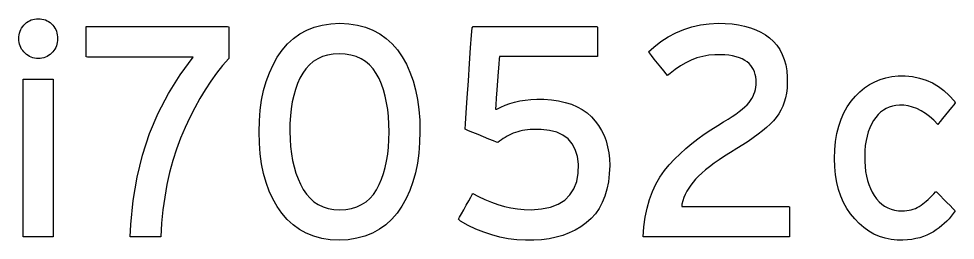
# Model space of a CAD drawing. Extents: x 1 to 47.7, y 0.2 to 33.3.
# Drawn here: x 47.228 to 47.746, y 0.248 to 0.371 of the extents above; entities that cross this region are included whole.
import ezdxf

# ---------------------------------------------------------------- set-up
doc = ezdxf.new("R2010")
doc.units = 0
doc.header["$MEASUREMENT"] = 0
doc.layers.add('4_0_____DWG', color=7, linetype='CONTINUOUS')

msp = doc.modelspace()

# ---------------------------------------------------------------- linework, layer by layer
at = {"layer": '4_0_____DWG'}
for points in [[(47.24908, 0.3599), (47.24903, 0.35886), (47.24891, 0.35785), (47.24869, 0.35687), (47.24839, 0.35594), (47.24801, 0.35505), (47.24754, 0.35419), (47.24699, 0.35337), (47.24635, 0.35259), (47.24563, 0.35183), (47.24487, 0.35114), (47.24406, 0.35054), (47.24321, 0.35004), (47.24232, 0.34962), (47.24139, 0.3493), (47.24042, 0.34907), (47.23941, 0.34894), (47.23835, 0.34889), (47.23732, 0.34894), (47.23632, 0.34907), (47.23536, 0.3493), (47.23444, 0.34962), (47.23356, 0.35004), (47.23272, 0.35054), (47.23192, 0.35114), (47.23116, 0.35183), (47.23042, 0.35259), (47.22975, 0.35337), (47.22917, 0.35419), (47.22868, 0.35505), (47.22827, 0.35594), (47.22796, 0.35687), (47.22773, 0.35785), (47.2276, 0.35886), (47.22755, 0.3599), (47.2276, 0.36101), (47.22773, 0.36207), (47.22796, 0.36308), (47.22827, 0.36405), (47.22868, 0.36497), (47.22917, 0.36585), (47.22975, 0.36669), (47.23042, 0.36748), (47.23116, 0.36821), (47.23192, 0.36887), (47.23272, 0.36944), (47.23356, 0.36992), (47.23444, 0.37031), (47.23536, 0.37062), (47.23632, 0.37084), (47.23732, 0.37097), (47.23835, 0.37101), (47.23941, 0.37097), (47.24042, 0.37084), (47.24139, 0.37062), (47.24232, 0.37031), (47.24321, 0.36992), (47.24406, 0.36944), (47.24487, 0.36887), (47.24563, 0.36821), (47.24635, 0.36748), (47.24699, 0.36669), (47.24754, 0.36585), (47.24801, 0.36497), (47.24839, 0.36405), (47.24869, 0.36308), (47.24891, 0.36207), (47.24903, 0.36101)], [(47.44972, 0.30851), (47.44956, 0.30234), (47.4491, 0.29645), (47.44832, 0.29084), (47.44722, 0.28553), (47.44582, 0.28049), (47.4441, 0.27575), (47.44208, 0.27129), (47.43974, 0.26712), (47.43708, 0.26324), (47.43411, 0.25978), (47.43084, 0.25677), (47.42728, 0.25421), (47.42342, 0.2521), (47.41926, 0.25043), (47.41481, 0.24922), (47.41006, 0.24845), (47.40502, 0.24813), (47.40003, 0.24845), (47.39533, 0.24921), (47.39092, 0.25041), (47.3868, 0.25206), (47.38298, 0.25415), (47.37945, 0.25669), (47.37621, 0.25967), (47.37327, 0.2631), (47.37062, 0.26692), (47.36828, 0.27103), (47.36625, 0.27544), (47.36454, 0.28015), (47.36313, 0.28515), (47.36204, 0.29046), (47.36126, 0.29607), (47.36079, 0.30198), (47.36064, 0.30819), (47.36079, 0.31438), (47.36127, 0.32029), (47.36206, 0.3259), (47.36317, 0.33123), (47.36459, 0.33627), (47.36633, 0.34103), (47.36838, 0.34549), (47.37075, 0.34966), (47.37344, 0.35355), (47.37642, 0.35702), (47.37968, 0.36003), (47.38324, 0.36258), (47.38708, 0.36468), (47.39121, 0.36632), (47.39564, 0.3675), (47.40034, 0.36822), (47.40534, 0.36849), (47.41038, 0.36819), (47.41513, 0.36745), (47.41957, 0.36626), (47.42371, 0.36463), (47.42754, 0.36256), (47.43108, 0.36004), (47.43432, 0.35708), (47.43726, 0.35368), (47.43988, 0.34985), (47.44219, 0.34573), (47.44419, 0.3413), (47.44588, 0.33658), (47.44726, 0.33156), (47.44834, 0.32625), (47.44911, 0.32063), (47.44957, 0.31472)], [(47.57327, 0.25), (47.57375, 0.25559), (47.57452, 0.2609), (47.57557, 0.26592), (47.5769, 0.27066), (47.57851, 0.27511), (47.58041, 0.27927), (47.58259, 0.28315), (47.58505, 0.28675), (47.58779, 0.29005), (47.59072, 0.29316), (47.59376, 0.29616), (47.59693, 0.29905), (47.60022, 0.30182), (47.60363, 0.30448), (47.60716, 0.30704), (47.61081, 0.30947), (47.61458, 0.3118), (47.61787, 0.31373), (47.62031, 0.31524), (47.62255, 0.31671), (47.6246, 0.31812), (47.62645, 0.31949), (47.62811, 0.32081), (47.62957, 0.32208), (47.63085, 0.3233), (47.63193, 0.32448), (47.63278, 0.32563), (47.63352, 0.3268), (47.63415, 0.328), (47.63469, 0.32921), (47.63513, 0.33045), (47.63548, 0.33171), (47.63573, 0.333), (47.63589, 0.3343), (47.63595, 0.33563), (47.6359, 0.33719), (47.63572, 0.33871), (47.63541, 0.34014), (47.63498, 0.3415), (47.63442, 0.34277), (47.63374, 0.34396), (47.63293, 0.34506), (47.63199, 0.34608), (47.63092, 0.34703), (47.62965, 0.34791), (47.62821, 0.34868), (47.6266, 0.34935), (47.62482, 0.34991), (47.62287, 0.35036), (47.62075, 0.3507), (47.61846, 0.35094), (47.61599, 0.35106), (47.6131, 0.35105), (47.60969, 0.35073), (47.60637, 0.35013), (47.60313, 0.34925), (47.59997, 0.34808), (47.5969, 0.34662), (47.59392, 0.34488), (47.59102, 0.34285), (47.58822, 0.34054), (47.58687, 0.33958), (47.5861, 0.34053), (47.58478, 0.34214), (47.58311, 0.34419), (47.58128, 0.34644), (47.57949, 0.34865), (47.57791, 0.35058), (47.57676, 0.352), (47.57621, 0.35268), (47.57915, 0.35532), (47.58309, 0.35834), (47.58718, 0.36097), (47.59142, 0.36321), (47.5958, 0.36505), (47.60033, 0.3665), (47.60501, 0.36756), (47.60983, 0.36822), (47.6148, 0.36849), (47.61878, 0.36839), (47.62255, 0.36809), (47.62612, 0.3676), (47.6295, 0.3669), (47.63267, 0.36601), (47.63565, 0.36492), (47.63842, 0.36362), (47.64099, 0.36214), (47.64336, 0.36043), (47.64549, 0.35845), (47.64736, 0.35627), (47.64897, 0.35387), (47.65032, 0.35125), (47.65141, 0.34843), (47.65224, 0.34538), (47.65281, 0.34213), (47.65311, 0.33866), (47.65315, 0.33534), (47.65299, 0.33249), (47.65266, 0.32977), (47.65216, 0.32719), (47.65148, 0.32474), (47.65063, 0.32242), (47.64961, 0.32023), (47.64842, 0.31817), (47.64706, 0.31625), (47.64547, 0.31441), (47.64365, 0.31257), (47.64162, 0.3107), (47.63939, 0.3088), (47.63696, 0.30689), (47.63432, 0.30495), (47.63148, 0.30299), (47.62843, 0.30101), (47.62518, 0.299), (47.6217, 0.29687), (47.61843, 0.29479), (47.61541, 0.29277), (47.61262, 0.29082), (47.61008, 0.28894), (47.60779, 0.28712), (47.60574, 0.28536), (47.60393, 0.28367), (47.60236, 0.28205), (47.60097, 0.2804), (47.5997, 0.27873), (47.59856, 0.27703), (47.59754, 0.2753), (47.59666, 0.27355), (47.59589, 0.27178), (47.59526, 0.26998), (47.59475, 0.26815), (47.59473, 0.26691), (47.59821, 0.26691), (47.60492, 0.26691), (47.61382, 0.26691), (47.62384, 0.26691), (47.63391, 0.26691), (47.64299, 0.26691), (47.65, 0.26691), (47.65388, 0.26691), (47.65432, 0.26672), (47.65432, 0.26551), (47.65432, 0.26345), (47.65432, 0.26084), (47.65432, 0.25798), (47.65432, 0.25516), (47.65432, 0.2527), (47.65432, 0.25089), (47.65432, 0.25003), (47.65253, 0.25), (47.6457, 0.25), (47.63511, 0.25), (47.62221, 0.25), (47.60842, 0.25), (47.5952, 0.25), (47.58398, 0.25), (47.57619, 0.25)], [(47.34389, 0.34896), (47.34044, 0.34497), (47.33712, 0.34076), (47.33391, 0.33631), (47.33083, 0.33163), (47.32785, 0.32672), (47.325, 0.32157), (47.32226, 0.3162), (47.31964, 0.31059), (47.31714, 0.30472), (47.31486, 0.29862), (47.31285, 0.2923), (47.31109, 0.28577), (47.3096, 0.27904), (47.30837, 0.27209), (47.3074, 0.26494), (47.30669, 0.25757), (47.30625, 0.25), (47.30559, 0.25), (47.30386, 0.25), (47.30137, 0.25), (47.29847, 0.25), (47.29548, 0.25), (47.29274, 0.25), (47.29059, 0.25), (47.28935, 0.25), (47.28954, 0.25686), (47.29089, 0.27021), (47.29309, 0.28306), (47.29614, 0.29541), (47.30004, 0.30726), (47.3048, 0.31862), (47.3104, 0.32948), (47.31686, 0.33984), (47.32416, 0.3497), (47.3219, 0.3497), (47.31587, 0.3497), (47.30725, 0.3497), (47.29717, 0.3497), (47.28681, 0.3497), (47.27731, 0.3497), (47.26984, 0.3497), (47.26555, 0.3497), (47.26496, 0.34987), (47.26496, 0.3511), (47.26496, 0.35323), (47.26496, 0.35595), (47.26496, 0.35891), (47.26496, 0.36178), (47.26496, 0.36425), (47.26496, 0.36597), (47.26496, 0.36662), (47.26798, 0.36662), (47.27601, 0.36662), (47.28752, 0.36662), (47.30095, 0.36662), (47.31476, 0.36662), (47.32742, 0.36662), (47.33738, 0.36662), (47.3431, 0.36662), (47.34389, 0.36644), (47.34389, 0.36516), (47.34389, 0.36293), (47.34389, 0.3601), (47.34389, 0.35701), (47.34389, 0.354), (47.34389, 0.35143), (47.34389, 0.34963)], [(47.55478, 0.28959), (47.55459, 0.28492), (47.55409, 0.28053), (47.55327, 0.27643), (47.55214, 0.27261), (47.55069, 0.26907), (47.54893, 0.26582), (47.54686, 0.26286), (47.54447, 0.26018), (47.54178, 0.25778), (47.53886, 0.25566), (47.53575, 0.2538), (47.53242, 0.2522), (47.52889, 0.25087), (47.52516, 0.2498), (47.52122, 0.24899), (47.51708, 0.24845), (47.51273, 0.24817), (47.50808, 0.24816), (47.5033, 0.24844), (47.49861, 0.24902), (47.49401, 0.2499), (47.48949, 0.25108), (47.48505, 0.25256), (47.4807, 0.25434), (47.47643, 0.25642), (47.47224, 0.2588), (47.471, 0.25989), (47.47164, 0.26102), (47.47268, 0.26285), (47.47397, 0.26511), (47.47536, 0.26756), (47.47671, 0.26994), (47.47788, 0.272), (47.47871, 0.27347), (47.47907, 0.2741), (47.4822, 0.27239), (47.48573, 0.27068), (47.48929, 0.26919), (47.49287, 0.26793), (47.49648, 0.2669), (47.50011, 0.2661), (47.50376, 0.26552), (47.50743, 0.26516), (47.51139, 0.26505), (47.51704, 0.26549), (47.52201, 0.26653), (47.52629, 0.26817), (47.52989, 0.27041), (47.53279, 0.27325), (47.53501, 0.27669), (47.53654, 0.28072), (47.53738, 0.28536), (47.53749, 0.29033), (47.5369, 0.29464), (47.53575, 0.2984), (47.53402, 0.30163), (47.53173, 0.30431), (47.52887, 0.30645), (47.52543, 0.30804), (47.52143, 0.3091), (47.51686, 0.30961), (47.51376, 0.30966), (47.51221, 0.30961), (47.5107, 0.30951), (47.50924, 0.30937), (47.50782, 0.30918), (47.50645, 0.30894), (47.50512, 0.30866), (47.50384, 0.30833), (47.5026, 0.30795), (47.50141, 0.30749), (47.50025, 0.30698), (47.49912, 0.30643), (47.498, 0.30584), (47.49691, 0.30521), (47.49584, 0.30454), (47.4948, 0.30384), (47.49377, 0.3031), (47.49277, 0.30231), (47.49212, 0.30258), (47.49039, 0.30328), (47.48789, 0.3043), (47.48495, 0.3055), (47.48188, 0.30675), (47.47901, 0.30792), (47.47665, 0.30888), (47.47513, 0.3095), (47.47474, 0.30977), (47.47494, 0.31267), (47.47535, 0.31877), (47.47591, 0.32705), (47.47655, 0.33652), (47.47721, 0.34615), (47.4778, 0.35495), (47.47828, 0.36189), (47.47855, 0.36596), (47.47911, 0.36662), (47.48362, 0.36662), (47.49175, 0.36662), (47.50228, 0.36662), (47.51396, 0.36662), (47.52559, 0.36662), (47.53591, 0.36662), (47.5437, 0.36662), (47.54772, 0.36662), (47.54801, 0.36635), (47.54801, 0.36505), (47.54801, 0.36296), (47.54801, 0.36035), (47.54801, 0.35754), (47.54801, 0.3548), (47.54801, 0.35245), (47.54801, 0.35076), (47.54801, 0.35004), (47.54646, 0.35003), (47.54155, 0.35003), (47.53424, 0.35003), (47.52549, 0.35003), (47.51625, 0.35003), (47.50749, 0.35003), (47.50018, 0.35003), (47.49528, 0.35003), (47.49372, 0.35002), (47.49362, 0.34872), (47.4934, 0.34571), (47.49308, 0.3415), (47.49272, 0.33661), (47.49234, 0.33158), (47.492, 0.32693), (47.49172, 0.32318), (47.49155, 0.32087), (47.49223, 0.32082), (47.49447, 0.32203), (47.49687, 0.32309), (47.49941, 0.32401), (47.50211, 0.32478), (47.50495, 0.3254), (47.50795, 0.32587), (47.51109, 0.32619), (47.51438, 0.32637), (47.51833, 0.32634), (47.52252, 0.32603), (47.52645, 0.32546), (47.53013, 0.32463), (47.53355, 0.32355), (47.53671, 0.3222), (47.53962, 0.32059), (47.54227, 0.31873), (47.54467, 0.3166), (47.5468, 0.31424), (47.54867, 0.31172), (47.55029, 0.30904), (47.55166, 0.3062), (47.55279, 0.3032), (47.55366, 0.30004), (47.55428, 0.29672), (47.55466, 0.29323)], [(47.43266, 0.30819), (47.43257, 0.31253), (47.43231, 0.31669), (47.43187, 0.32066), (47.43125, 0.32445), (47.43047, 0.32806), (47.4295, 0.33149), (47.42837, 0.33473), (47.42706, 0.3378), (47.42555, 0.34065), (47.42379, 0.34317), (47.42181, 0.34537), (47.41959, 0.34723), (47.41714, 0.34876), (47.41446, 0.34996), (47.41154, 0.35083), (47.40839, 0.35137), (47.40502, 0.35158), (47.40169, 0.35137), (47.3986, 0.35084), (47.39573, 0.34998), (47.39309, 0.3488), (47.39067, 0.34729), (47.38849, 0.34545), (47.38653, 0.34328), (47.3848, 0.34079), (47.38328, 0.338), (47.38194, 0.335), (47.38078, 0.33181), (47.37981, 0.32842), (47.37902, 0.32483), (47.37841, 0.32104), (47.37799, 0.31706), (47.37775, 0.31289), (47.3777, 0.30851), (47.37779, 0.30419), (47.37807, 0.30006), (47.37853, 0.29612), (47.37917, 0.29236), (47.37999, 0.28879), (47.381, 0.28541), (47.3822, 0.28221), (47.38357, 0.2792), (47.38512, 0.27633), (47.38687, 0.27372), (47.38884, 0.27145), (47.39104, 0.26952), (47.39345, 0.26794), (47.39609, 0.2667), (47.39895, 0.26581), (47.40203, 0.26525), (47.40534, 0.26504), (47.40871, 0.26525), (47.41185, 0.2658), (47.41475, 0.26668), (47.41742, 0.26791), (47.41985, 0.26947), (47.42204, 0.27137), (47.424, 0.27361), (47.42573, 0.27619), (47.4272, 0.27902), (47.42848, 0.28199), (47.42959, 0.28516), (47.43052, 0.28852), (47.43129, 0.29207), (47.43189, 0.29581), (47.43232, 0.29974), (47.43257, 0.30387)], [(47.73645, 0.31239), (47.7342, 0.3147), (47.73192, 0.31672), (47.72961, 0.31847), (47.72727, 0.31994), (47.72491, 0.32113), (47.72252, 0.32204), (47.7201, 0.32266), (47.71765, 0.32301), (47.71528, 0.32309), (47.7133, 0.32294), (47.71142, 0.32258), (47.70963, 0.32203), (47.70794, 0.32128), (47.70634, 0.32033), (47.70483, 0.31917), (47.70342, 0.31782), (47.70211, 0.31627), (47.70087, 0.31452), (47.69976, 0.31261), (47.69879, 0.31054), (47.69796, 0.30831), (47.69728, 0.30593), (47.69674, 0.30338), (47.69634, 0.30068), (47.69609, 0.29782), (47.69598, 0.29481), (47.69602, 0.29182), (47.69619, 0.289), (47.69651, 0.28632), (47.69696, 0.28376), (47.69756, 0.28133), (47.69829, 0.27904), (47.69917, 0.27688), (47.70018, 0.27486), (47.70133, 0.27296), (47.70258, 0.27115), (47.70395, 0.26955), (47.70544, 0.26817), (47.70704, 0.267), (47.70877, 0.26605), (47.71061, 0.26531), (47.71257, 0.26479), (47.71465, 0.26448), (47.71664, 0.26439), (47.71798, 0.26445), (47.71927, 0.26458), (47.72053, 0.26479), (47.72174, 0.26507), (47.72292, 0.26542), (47.72405, 0.26585), (47.72514, 0.26636), (47.72619, 0.26694), (47.72718, 0.26759), (47.72814, 0.2683), (47.72912, 0.26908), (47.73011, 0.26991), (47.73112, 0.2708), (47.73213, 0.27175), (47.73316, 0.27276), (47.7342, 0.27383), (47.73525, 0.27496), (47.73574, 0.27503), (47.73662, 0.27413), (47.73801, 0.27271), (47.7397, 0.27098), (47.74151, 0.26913), (47.74326, 0.26735), (47.74474, 0.26583), (47.74576, 0.26478), (47.74615, 0.26439), (47.74506, 0.2629), (47.7439, 0.26146), (47.74268, 0.26008), (47.74139, 0.25875), (47.74004, 0.25747), (47.73863, 0.25625), (47.73715, 0.25507), (47.73561, 0.25395), (47.73401, 0.25288), (47.7323, 0.25187), (47.73048, 0.25099), (47.72855, 0.25022), (47.72649, 0.24958), (47.72433, 0.24905), (47.72204, 0.24864), (47.71965, 0.24834), (47.71713, 0.24817), (47.71405, 0.2482), (47.7106, 0.24857), (47.7073, 0.24925), (47.70414, 0.25025), (47.70113, 0.25156), (47.69826, 0.25319), (47.69553, 0.25514), (47.69296, 0.2574), (47.69053, 0.25997), (47.68821, 0.26279), (47.68613, 0.26583), (47.68433, 0.26909), (47.6828, 0.27258), (47.68155, 0.2763), (47.68056, 0.28025), (47.67985, 0.28443), (47.67941, 0.28883), (47.67924, 0.29346), (47.67941, 0.29836), (47.67987, 0.303), (47.6806, 0.30737), (47.68161, 0.31148), (47.68291, 0.31531), (47.68448, 0.31888), (47.68634, 0.32218), (47.68847, 0.32521), (47.69085, 0.32798), (47.69331, 0.33047), (47.69592, 0.33265), (47.69866, 0.33452), (47.70155, 0.33609), (47.70458, 0.33735), (47.70776, 0.33831), (47.71107, 0.33896), (47.71453, 0.3393), (47.71839, 0.33929), (47.72243, 0.33887), (47.72628, 0.33808), (47.72996, 0.33691), (47.73345, 0.33536), (47.73677, 0.33343), (47.7399, 0.33112), (47.74286, 0.32843), (47.74564, 0.32537), (47.74611, 0.32429), (47.74529, 0.32328), (47.744, 0.3217), (47.74243, 0.31976), (47.74075, 0.31769), (47.73913, 0.3157), (47.73776, 0.31401), (47.73681, 0.31283)]]:
    msp.add_lwpolyline(points, close=True, dxfattribs=at)
msp.add_lwpolyline([(47.23002, 0.25), (47.23002, 0.33755), (47.2466, 0.33755), (47.2466, 0.25), (47.23002, 0.25)], dxfattribs=at)

doc.saveas('drawing.dxf')
